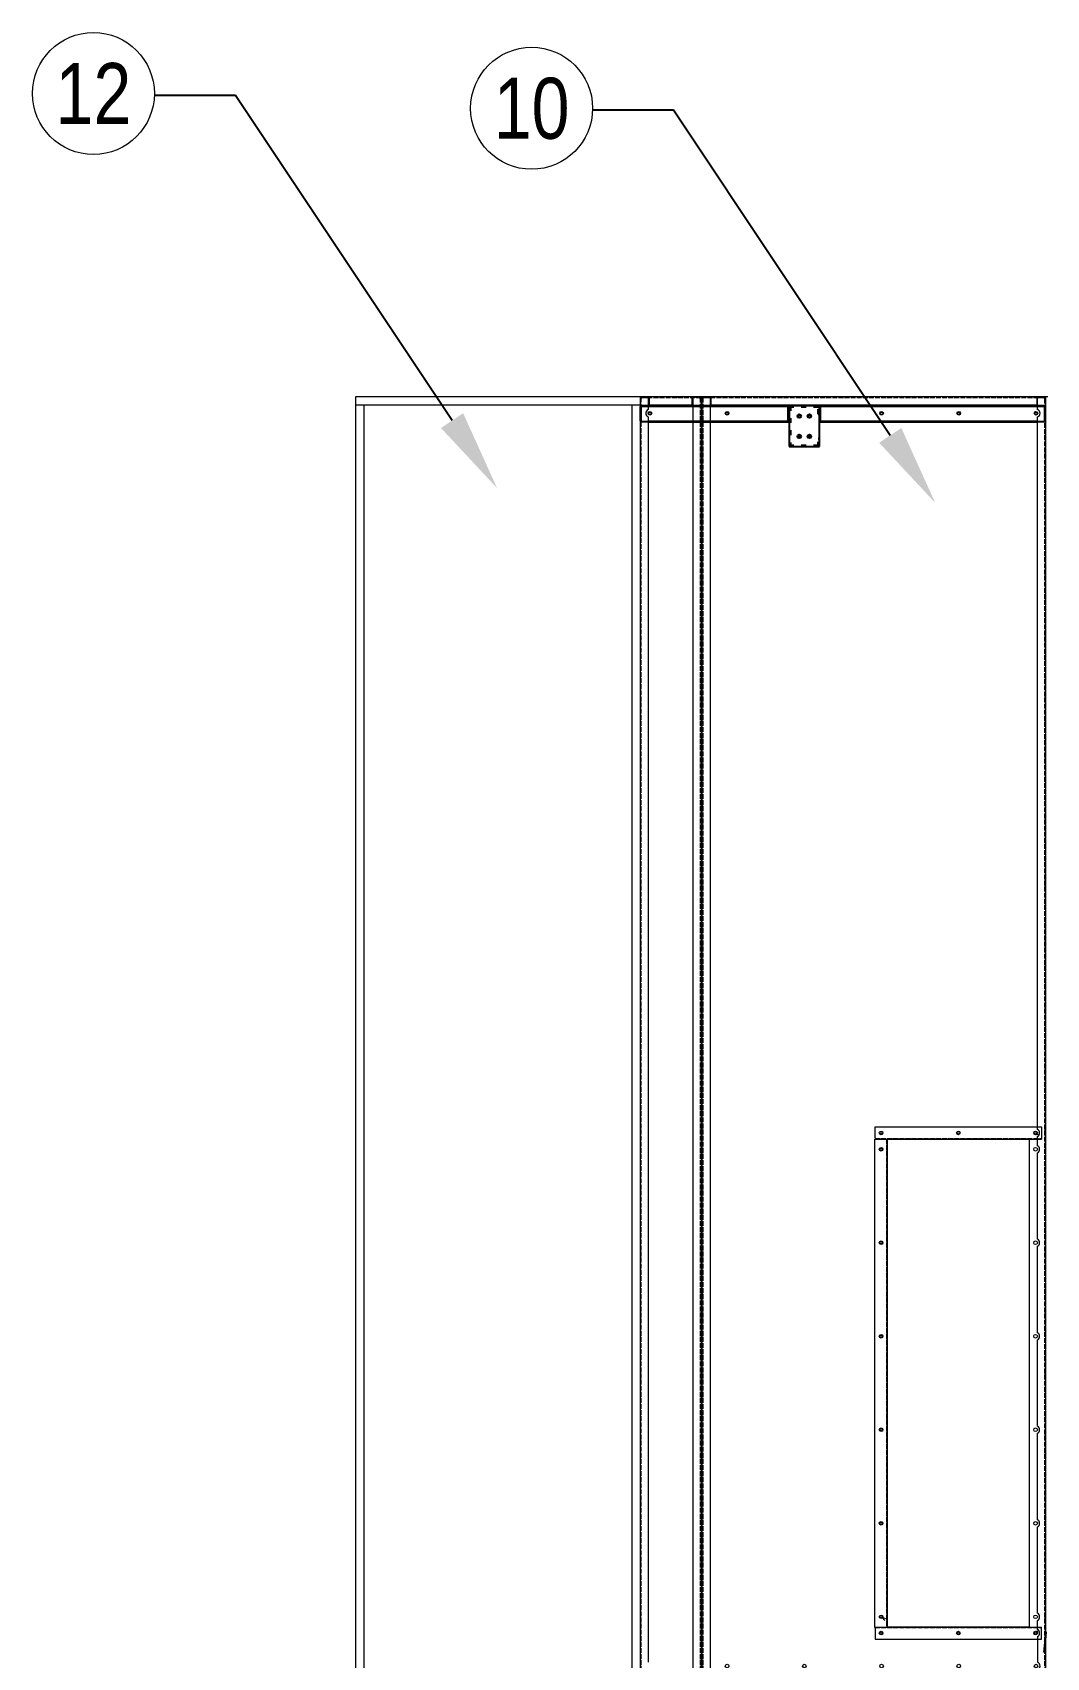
# Model space of a CAD drawing. Header units: millimetres. Extents: x -662849 to 32847, y -140377 to 24217.
# Drawn here: x 10251 to 12746, y 10402 to 14399 of the extents above; entities that cross this region are included whole.
import ezdxf
from ezdxf import colors
from ezdxf.entities.mleader import LeaderData, LeaderLine
from ezdxf.enums import TextEntityAlignment as Align
from ezdxf.math import Vec2, Vec3

# ---------------------------------------------------------------- set-up
doc = ezdxf.new("R2010")
doc.units = ezdxf.units.MM
doc.linetypes.add('DASHED', pattern=[15, 12, -3])
doc.linetypes.add('DASHSPACE', pattern=[30, 12, -18])
doc.layers.add('냉각탑_dim', color=1, linetype='Continuous')
doc.layers.add('냉각탑_text', color=3, linetype='Continuous')
doc.styles.get("Standard").update_dxf_attribs({"font": 'arial.ttf'})

# ---------------------------------------------------------------- blocks, each defined once
blk = doc.blocks.new('3425346')
at = {"color": 7, "lineweight": 13}
for p, q in [((155016.9, 41125), (155426.9, 41125)), ((155016.9, 41095), (155426.9, 41095))]:
    blk.add_line(p, q, dxfattribs=at)
at = {"color": 7, "lineweight": 13, "ltscale": 0.035}
for p, q in [((155016.9, 41122.2), (155016.9, 41125)), ((155426.9, 41122.2), (155426.9, 41125))]:
    blk.add_line(p, q, dxfattribs=at)
at = {"color": 7, "linetype": 'DASHED', "lineweight": 13}
blk.add_line((155016.9, 41123.4), (155426.9, 41123.4), dxfattribs=at)
at = {"color": 7, "lineweight": 13, "ltscale": 0.34}
for p, q in [((155016.9, 41122.2), (155016.9, 41095)), ((155426.9, 41095), (155426.9, 41122.2))]:
    blk.add_line(p, q, dxfattribs=at)
at = {"color": 7, "lineweight": 13}
blk.add_lwpolyline([(155416.2, 41115.3), (155414.3, 41111.8), (155417.7, 41113.9)], dxfattribs=at)
for centre in [(155031.9, 41110), (155221.9, 41110), (155411.9, 41110)]:
    blk.add_circle(centre, 3, dxfattribs=at)
blk = doc.blocks.new('235465')
at = {"color": 7, "lineweight": 13}
for p, q in [((158476.7, 41706.6), (159676.7, 41706.6)), ((159676.7, 41676.6), (158476.7, 41676.6))]:
    blk.add_line(p, q, dxfattribs=at)
at = {"color": 7, "lineweight": 13, "ltscale": 0.014}
for p, q in [((158476.7, 41703.8), (158476.7, 41706.6)), ((159676.7, 41703.8), (159676.7, 41706.6))]:
    blk.add_line(p, q, dxfattribs=at)
at = {"color": 7, "linetype": 'DASHED', "lineweight": 13}
blk.add_line((158476.7, 41705), (159676.7, 41705), dxfattribs=at)
at = {"color": 7, "lineweight": 13, "ltscale": 0.136}
for p, q in [((158476.7, 41703.8), (158476.7, 41676.6)), ((159676.7, 41676.6), (159676.7, 41703.8))]:
    blk.add_line(p, q, dxfattribs=at)
at = {"color": 7, "linetype": 'DASHED', "lineweight": 13, "ltscale": 0.008}
for p, q in [((159001.7, 41706.6), (159001.7, 41705)), ((159151.7, 41706.6), (159151.7, 41705))]:
    blk.add_line(p, q, dxfattribs=at)
at = {"color": 7, "lineweight": 13}
blk.add_lwpolyline([(159656.7, 41703.6), (159653.1, 41694.3), (159660.9, 41700.6)], dxfattribs=at)
for centre in [(158501.7, 41691.6), (158731.7, 41691.6), (158961.7, 41691.6), (159191.7, 41691.6), (159421.7, 41691.6), (159651.7, 41691.6)]:
    blk.add_circle(centre, 3, dxfattribs=at)
blk = doc.blocks.new('5679796')
at = {"color": 7, "lineweight": 13, "ltscale": 0.027667}
for p, q in [((165481.5, 14310.4), (165481.5, 14327)), ((165483.5, 14310.4), (165483.5, 14327)), ((165481.5, 13335.8), (165481.5, 13352.4)), ((165483.5, 13335.8), (165483.5, 13352.4))]:
    blk.add_line(p, q, dxfattribs=at)
at = {"color": 7, "lineweight": 13, "ltscale": 0.003333}
for p, q in [((165483.5, 14310.4), (165481.5, 14310.4)), ((165481.5, 14308.4), (165483.5, 14308.4)), ((165483.5, 14308.4), (165481.5, 14308.4)), ((165483.5, 13352.4), (165481.5, 13352.4))]:
    blk.add_line(p, q, dxfattribs=at)
at = {"color": 7, "lineweight": 13}
for p, q in [((165481.5, 14308.4), (165481.5, 13965.9)), ((165481.5, 14308.4), (165481.5, 13965.9)), ((165484.9, 14308.4), (165484.9, 13965.9)), ((165520.1, 14327.5), (165520.1, 13965.9)), ((165523.5, 14327), (165523.5, 13335.8)), ((165481.5, 13886.9), (165481.5, 13354.4)), ((165481.5, 13886.9), (165481.5, 13354.4)), ((165484.9, 13886.9), (165484.9, 13354.4)), ((165520.1, 13886.9), (165520.1, 13335.3))]:
    blk.add_line(p, q, dxfattribs=at)
at = {"color": 7, "lineweight": 13, "ltscale": 0.061}
for p, q in [((165520.1, 14327.5), (165483.5, 14327.5)), ((165483.5, 13335.3), (165520.1, 13335.3))]:
    blk.add_line(p, q, dxfattribs=at)
at = {"color": 7, "lineweight": 13, "ltscale": 0.031833}
for p, q in [((165483.5, 14308.4), (165483.5, 14327.5)), ((165483.5, 13335.3), (165483.5, 13354.4))]:
    blk.add_line(p, q, dxfattribs=at)
at = {"color": 7, "lineweight": 13, "ltscale": 0.003329}
blk.add_line((165483.5, 14308.4), (165483.5, 14310.4), dxfattribs=at)
at = {"color": 7, "lineweight": 13, "ltscale": 0.002333}
for p, q in [((165484.9, 14308.4), (165483.5, 14308.4)), ((165483.5, 13354.4), (165484.9, 13354.4))]:
    blk.add_line(p, q, dxfattribs=at)
at = {"color": 7, "lineweight": 13, "ltscale": 0.060846}
blk.add_line((165483.6, 14327.5), (165520.1, 14327.5), dxfattribs=at)
at = {"color": 7, "lineweight": 13, "ltscale": 0.058667}
for p, q in [((165484.9, 14330.4), (165520.1, 14330.4)), ((165520.1, 14328.4), (165484.9, 14328.4)), ((165520.1, 13334.4), (165484.9, 13334.4)), ((165484.9, 13332.4), (165520.1, 13332.4))]:
    blk.add_line(p, q, dxfattribs=at)
at = {"color": 7, "lineweight": 13, "ltscale": 0.004007}
for p, q in [((165522.5, 14328.4), (165520.1, 14328.4)), ((165522.5, 13334.4), (165520.1, 13334.4))]:
    blk.add_line(p, q, dxfattribs=at)
at = {"color": 7, "lineweight": 13, "ltscale": 0.0015}
for p, q in [((165520.1, 14328.4), (165520.1, 14327.5)), ((165520.1, 14327.5), (165520.1, 14328.4)), ((165520.1, 13335.3), (165520.1, 13334.4)), ((165520.1, 13334.4), (165520.1, 13335.3))]:
    blk.add_line(p, q, dxfattribs=at)
at = {"color": 7, "lineweight": 13, "ltscale": 0.001795}
for p, q in [((165522, 14328.4), (165522.9, 14329.1)), ((165522, 13334.4), (165522.9, 13333.8))]:
    blk.add_line(p, q, dxfattribs=at)
for p, q in [((165481.5, 13965.9), (165523.5, 13965.9)), ((165521.5, 13886.9), (165521.5, 13965.9)), ((165481.5, 13886.9), (165523.5, 13886.9))]:
    blk.add_line(p, q)
at = {"color": 7, "lineweight": 13, "ltscale": 0.005667}
blk.add_line((165481.5, 13354.4), (165484.9, 13354.4), dxfattribs=at)
at = {"color": 7, "lineweight": 13, "ltscale": 0.003337}
blk.add_line((165483.5, 13352.4), (165483.5, 13354.4), dxfattribs=at)
at = {"color": 7, "lineweight": 13}
for centre in [(165503.5, 14306.4), (165503.5, 14116.4), (165503.5, 13736.4), (165503.5, 13546.4), (165503.5, 13356.4)]:
    blk.add_circle(centre, 3, dxfattribs=at)
for centre, radius, start, end in [((165484.9, 14327), 3.4, 90, 180), ((165484.9, 14327), 1.4, 90, 159.0752), ((165520.1, 14327), 3.4, 0, 90), ((165484.9, 13335.8), 3.4, 180, 270), ((165484.9, 13335.8), 1.4, 200.9249, 270), ((165520.1, 13335.8), 3.4, 270, 0)]:
    blk.add_arc(centre, radius, start, end, dxfattribs=at)
for points in [[(165523.5, 14327), (165523.5, 14327.3), (165523.5, 14327.6), (165523.3, 14327.8), (165523, 14328.1), (165522.7, 14328.4), (165522.6, 14328.4), (165522.6, 14328.4), (165522.5, 14328.4)], [(165523.5, 13335.8), (165523.5, 13335.6), (165523.5, 13335.3), (165523.3, 13335.1), (165523, 13334.8), (165522.7, 13334.5), (165522.6, 13334.5), (165522.6, 13334.5), (165522.5, 13334.4)]]:
    blk.add_open_spline(points, degree=5, knots=[0, 0, 0, 0, 0, 0, 4.583204, 4.583204, 4.583204, 5.126781, 5.126781, 5.126781, 5.126781, 5.126781, 5.126781], dxfattribs=at)
blk = doc.blocks.new('568596')
at = {"color": 7, "lineweight": 13}
for p, q in [((173046.2, 17464.9), (169551.6, 17464.9)), ((169549.9, 17462.9), (169549.9, 16621.8)), ((169549.9, 17462), (169549.9, 17436.4)), ((173047.9, 16621.8), (173047.9, 17462.9)), ((173047.9, 17442.9), (173047.9, 17462)), ((170022.9, 17008.9), (171222.9, 17008.9)), ((169551.6, 16618.9), (173046.2, 16618.9))]:
    blk.add_line(p, q, dxfattribs=at)
at = {"color": 7, "lineweight": 13, "ltscale": 0.002252}
for p, q in [((169551.6, 17464.9), (169551.6, 17463.6)), ((173046.2, 17464.9), (173046.2, 17463.6)), ((169551.6, 16618.9), (169551.6, 16620.3)), ((173046.2, 16618.9), (173046.2, 16620.3))]:
    blk.add_line(p, q, dxfattribs=at)
at = {"color": 7, "linetype": 'DASHED', "lineweight": 13}
for p, q in [((169551.9, 17464.9), (169551.9, 16621.8)), ((170044.9, 17464.9), (170044.9, 17462.9)), ((170050.9, 17464.9), (170050.9, 17462.9)), ((170244.9, 17464.9), (170244.9, 17462.9)), ((170250.9, 17464.9), (170250.9, 17462.9)), ((170444.9, 17464.9), (170444.9, 17462.9)), ((170450.9, 17464.9), (170450.9, 17462.9)), ((170644.9, 17464.9), (170644.9, 17462.9)), ((170650.9, 17464.9), (170650.9, 17462.9)), ((170844.9, 17464.9), (170844.9, 17462.9)), ((170850.9, 17464.9), (170850.9, 17462.9)), ((171044.9, 17464.9), (171044.9, 17462.9)), ((171050.9, 17464.9), (171050.9, 17462.9)), ((171244.9, 17464.9), (171244.9, 17462.9)), ((171250.9, 17464.9), (171250.9, 17462.9)), ((171444.9, 17464.9), (171444.9, 17462.9)), ((171450.9, 17464.9), (171450.9, 17462.9)), ((171644.9, 17464.9), (171644.9, 17462.9)), ((171650.9, 17464.9), (171650.9, 17462.9)), ((171844.9, 17464.9), (171844.9, 17462.9)), ((171850.9, 17464.9), (171850.9, 17462.9)), ((172044.9, 17464.9), (172044.9, 17462.9)), ((172050.9, 17464.9), (172050.9, 17462.9)), ((172244.9, 17464.9), (172244.9, 17462.9)), ((172250.9, 17464.9), (172250.9, 17462.9)), ((172444.9, 17464.9), (172444.9, 17462.9)), ((172450.9, 17464.9), (172450.9, 17462.9)), ((172644.9, 17464.9), (172644.9, 17462.9)), ((172650.9, 17464.9), (172650.9, 17462.9)), ((172844.9, 17464.9), (172844.9, 17462.9)), ((172850.9, 17464.9), (172850.9, 17462.9)), ((173045.9, 16621.8), (173045.9, 17464.9)), ((173046.2, 17462.9), (169551.6, 17462.9)), ((169551.9, 17462), (169551.9, 17436.4)), ((173045.9, 17442.9), (173045.9, 17462)), ((169551.6, 16620.9), (173046.2, 16620.9))]:
    blk.add_line(p, q, dxfattribs=at)
at = {"color": 7, "linetype": 'DASHED', "lineweight": 13, "ltscale": 0.003333}
for p, q in [((169644.9, 17464.9), (169644.9, 17462.9)), ((169650.9, 17464.9), (169650.9, 17462.9)), ((169844.9, 17464.9), (169844.9, 17462.9)), ((169850.9, 17464.9), (169850.9, 17462.9)), ((173014.9, 17464.9), (173014.9, 17462.9)), ((173020.9, 17464.9), (173020.9, 17462.9)), ((169551.9, 17462), (169549.9, 17462)), ((169549.9, 17445.4), (169551.9, 17445.4)), ((169549.9, 17442.9), (169551.9, 17442.9)), ((169549.9, 17436.4), (169551.9, 17436.4)), ((173047.9, 17462), (173045.9, 17462)), ((173047.9, 17442.9), (173045.9, 17442.9)), ((169549.9, 17407.4), (169551.9, 17407.4)), ((169549.9, 17398.4), (169551.9, 17398.4)), ((169549.9, 17217.4), (169551.9, 17217.4)), ((169549.9, 17208.4), (169551.9, 17208.4)), ((169549.9, 17027.4), (169551.9, 17027.4)), ((169549.9, 17018.4), (169551.9, 17018.4)), ((169549.9, 16837.4), (169551.9, 16837.4)), ((169549.9, 16828.4), (169551.9, 16828.4)), ((173047.9, 16727.9), (173045.9, 16727.9)), ((173047.9, 16709.9), (173045.9, 16709.9)), ((169549.9, 16647.4), (169551.9, 16647.4)), ((169549.9, 16640.9), (169551.9, 16640.9)), ((169549.9, 16638.4), (169551.9, 16638.4)), ((173047.9, 16640.9), (173045.9, 16640.9)), ((169551.9, 16621.8), (169549.9, 16621.8)), ((169644.9, 16620.9), (169644.9, 16618.9)), ((169650.9, 16620.9), (169650.9, 16618.9)), ((169844.9, 16620.9), (169844.9, 16618.9)), ((169850.9, 16620.9), (169850.9, 16618.9)), ((170044.9, 16620.9), (170044.9, 16618.9)), ((170050.9, 16620.9), (170050.9, 16618.9)), ((170244.9, 16620.9), (170244.9, 16618.9)), ((170250.9, 16620.9), (170250.9, 16618.9)), ((170444.9, 16620.9), (170444.9, 16618.9)), ((170450.9, 16620.9), (170450.9, 16618.9)), ((170644.9, 16620.9), (170644.9, 16618.9)), ((170650.9, 16620.9), (170650.9, 16618.9)), ((170844.9, 16620.9), (170844.9, 16618.9)), ((170850.9, 16620.9), (170850.9, 16618.9)), ((171044.9, 16620.9), (171044.9, 16618.9)), ((171050.9, 16620.9), (171050.9, 16618.9)), ((171244.9, 16620.9), (171244.9, 16618.9)), ((171250.9, 16620.9), (171250.9, 16618.9)), ((171444.9, 16620.9), (171444.9, 16618.9)), ((171450.9, 16620.9), (171450.9, 16618.9)), ((171644.9, 16620.9), (171644.9, 16618.9)), ((171650.9, 16620.9), (171650.9, 16618.9)), ((171844.9, 16620.9), (171844.9, 16618.9)), ((171850.9, 16620.9), (171850.9, 16618.9)), ((172044.9, 16620.9), (172044.9, 16618.9)), ((172050.9, 16620.9), (172050.9, 16618.9)), ((172244.9, 16620.9), (172244.9, 16618.9)), ((172250.9, 16620.9), (172250.9, 16618.9)), ((172444.9, 16620.9), (172444.9, 16618.9)), ((172450.9, 16620.9), (172450.9, 16618.9)), ((172644.9, 16620.9), (172644.9, 16618.9)), ((172650.9, 16620.9), (172650.9, 16618.9)), ((172844.9, 16620.9), (172844.9, 16618.9)), ((172850.9, 16620.9), (172850.9, 16618.9)), ((173014.9, 16620.9), (173014.9, 16618.9)), ((173020.9, 16620.9), (173020.9, 16618.9)), ((173047.9, 16621.8), (173045.9, 16621.8))]:
    blk.add_line(p, q, dxfattribs=at)
at = {"color": 7, "lineweight": 13, "ltscale": 0.00166}
for p, q in [((169550.9, 17462.9), (169549.9, 17462.9)), ((173046.9, 17462.9), (173047.9, 17462.9)), ((169550.9, 16620.9), (169549.9, 16620.9)), ((173046.9, 16620.9), (173047.9, 16620.9))]:
    blk.add_line(p, q, dxfattribs=at)
at = {"color": 7, "lineweight": 13, "ltscale": 0.0015}
for p, q in [((169549.9, 17462.9), (169549.9, 17462)), ((173047.9, 17462), (173047.9, 17462.9)), ((169549.9, 16621.8), (169549.9, 16620.9)), ((173047.9, 16620.9), (173047.9, 16621.8))]:
    blk.add_line(p, q, dxfattribs=at)
at = {"color": 7, "lineweight": 13, "ltscale": 0.001174}
for p, q in [((169550.9, 17462.9), (169551.6, 17462.9)), ((173046.9, 17462.9), (173046.2, 17462.9)), ((169550.9, 16620.9), (169551.6, 16620.9)), ((173046.9, 16620.9), (173046.2, 16620.9))]:
    blk.add_line(p, q, dxfattribs=at)
at = {"color": 7, "lineweight": 13, "ltscale": 0.002009}
for p, q in [((169551.6, 17462.4), (169551.6, 17463.6)), ((173046.2, 17462.4), (173046.2, 17463.6)), ((169551.6, 16621.5), (169551.6, 16620.3)), ((173046.2, 16621.5), (173046.2, 16620.3))]:
    blk.add_line(p, q, dxfattribs=at)
at = {"color": 7, "linetype": 'DASHED', "lineweight": 13, "ltscale": 0.001183}
for p, q in [((169551.6, 17462.9), (169552.3, 17462.9)), ((173046.2, 17462.9), (173045.5, 17462.9)), ((169551.6, 16620.9), (169552.3, 16620.9)), ((173046.2, 16620.9), (173045.5, 16620.9))]:
    blk.add_line(p, q, dxfattribs=at)
at = {"color": 7, "linetype": 'DASHED', "lineweight": 13, "ltscale": 0.001406}
for p, q in [((169551.6, 17462.4), (169551.6, 17461.5)), ((173046.2, 17462.4), (173046.2, 17461.5)), ((169551.6, 16621.5), (169551.6, 16622.3)), ((173046.2, 16621.5), (173046.2, 16622.3))]:
    blk.add_line(p, q, dxfattribs=at)
at = {"color": 7, "linetype": 'DASHED', "lineweight": 13, "ltscale": 0.027667}
for p, q in [((169551.6, 17444.9), (169551.6, 17461.5)), ((173046.2, 17461.5), (173046.2, 17444.9)), ((169551.6, 16622.3), (169551.6, 16638.9)), ((173046.2, 16638.9), (173046.2, 16622.3))]:
    blk.add_line(p, q, dxfattribs=at)
at = {"color": 7, "lineweight": 13, "ltscale": 0.058667}
for p, q in [((173046.2, 17444.9), (169551.6, 17444.9)), ((169553.3, 17442.9), (169569.9, 17442.9)), ((169569.9, 17444.9), (169569.9, 16640.9)), ((173027.9, 16640.9), (173027.9, 17444.9)), ((173045.9, 17442.9), (173027.9, 17442.9)), ((170022.9, 16658.9), (170022.9, 17008.9)), ((171222.9, 16658.9), (171222.9, 17008.9)), ((169917.7, 16638.9), (169551.6, 16638.9)), ((169569.9, 16640.9), (169551.9, 16640.9)), ((169999.2, 16638.9), (169936.1, 16638.9)), ((170016.6, 16638.9), (170039.2, 16638.9)), ((170022.9, 16658.9), (171222.9, 16658.9)), ((170056.6, 16638.9), (170269.2, 16638.9)), ((170286.6, 16638.9), (170499.2, 16638.9)), ((170516.6, 16638.9), (170729.2, 16638.9)), ((170746.6, 16638.9), (170959.2, 16638.9)), ((170976.6, 16638.9), (171189.2, 16638.9)), ((171206.6, 16638.9), (171229.2, 16638.9)), ((171246.6, 16638.9), (172998.7, 16638.9)), ((173017.1, 16638.9), (173046.2, 16638.9)), ((173045.9, 16640.9), (173027.9, 16640.9))]:
    blk.add_line(p, q, dxfattribs=at)
at = {"color": 7, "linetype": 'DASHED', "lineweight": 13, "ltscale": 0.0015}
for p, q in [((169551.9, 17462.9), (169551.9, 17462)), ((173045.9, 17462), (173045.9, 17462.9)), ((169551.9, 16621.8), (169551.9, 16620.9)), ((173045.9, 16620.9), (173045.9, 16621.8))]:
    blk.add_line(p, q, dxfattribs=at)
at = {"color": 7, "linetype": 'DASHED', "lineweight": 13, "ltscale": 0.002333}
for p, q in [((169551.9, 17442.9), (169553.3, 17442.9)), ((173045.9, 17442.9), (173044.5, 17442.9)), ((173045.9, 16640.9), (173044.5, 16640.9))]:
    blk.add_line(p, q, dxfattribs=at)
at = {"color": 7, "lineweight": 13, "ltscale": 0.058667}
for centre in [(169926.9, 17402.9), (173007.9, 17402.9), (173007.9, 17022.9), (173007.9, 16832.9), (169926.9, 16642.9), (170007.9, 16643.9), (170047.9, 16643.9), (170277.9, 16643.9), (170507.9, 16643.9), (170737.9, 16643.9), (170967.9, 16643.9), (171197.9, 16643.9), (171237.9, 16643.9), (173007.9, 16642.9)]:
    blk.add_circle(centre, 4.5, dxfattribs=at)
for centre in [(172950.9, 17225.4), (173000.7, 17225.4), (172950.9, 17200.4), (173000.7, 17200.4)]:
    blk.add_circle(centre, 4.5)
at = {"color": 7, "lineweight": 13}
for centre in [(169926.9, 17212.9), (169926.9, 17022.9), (170007.9, 17023.9), (170047.9, 17023.9), (170277.9, 17023.9), (170507.9, 17023.9), (170737.9, 17023.9), (170967.9, 17023.9), (171197.9, 17023.9), (171237.9, 17023.9), (169926.9, 16832.9), (170007.9, 16833.9), (171237.9, 16833.9)]:
    blk.add_circle(centre, 4.5, dxfattribs=at)
at = {"color": 7, "lineweight": 13, "ltscale": 0.058667}
for centre, start, end in [((169926.9, 16642.9), 203.5779, 336.4221), ((170007.9, 16643.9), 209.9997, 330.0003), ((170047.9, 16643.9), 209.9997, 330.0003), ((170277.9, 16643.9), 209.9997, 330.0003), ((170507.9, 16643.9), 209.9997, 330.0003), ((170737.9, 16643.9), 209.9997, 330.0003), ((170967.9, 16643.9), 209.9997, 330.0003), ((171197.9, 16643.9), 209.9997, 330.0003), ((171237.9, 16643.9), 209.9997, 330.0003), ((173007.9, 16642.9), 203.5782, 336.4218)]:
    blk.add_arc(centre, 10, start, end, dxfattribs=at)
at = {"color": 7, "lineweight": 13}
for points in [[(169553.3, 17461.5), (169552.8, 17461.8), (169552.3, 17462.1), (169551.8, 17462.4), (169551.3, 17462.6), (169550.9, 17462.9)], [(169553.3, 17461.5), (169553, 17462), (169552.6, 17462.4), (169552.3, 17462.8), (169552, 17463.2), (169551.6, 17463.6)], [(173044.5, 17461.5), (173044.8, 17462), (173045.2, 17462.4), (173045.5, 17462.8), (173045.9, 17463.2), (173046.2, 17463.6)], [(173044.5, 17461.5), (173045, 17461.8), (173045.6, 17462.1), (173046.1, 17462.4), (173046.5, 17462.6), (173046.9, 17462.9)], [(169553.3, 16622.3), (169552.8, 16622.1), (169552.3, 16621.8), (169551.8, 16621.5), (169551.3, 16621.2), (169550.9, 16620.9)], [(169553.3, 16622.3), (169553, 16621.9), (169552.6, 16621.5), (169552.3, 16621), (169552, 16620.6), (169551.6, 16620.3)], [(173044.5, 16622.3), (173045, 16622.1), (173045.6, 16621.8), (173046.1, 16621.5), (173046.5, 16621.2), (173046.9, 16620.9)], [(173044.5, 16622.3), (173044.8, 16621.9), (173045.2, 16621.5), (173045.5, 16621), (173045.9, 16620.6), (173046.2, 16620.3)]]:
    blk.add_open_spline(points, degree=5, dxfattribs=at)
at = {"color": 7, "linetype": 'DASHED', "lineweight": 13}
for points in [[(169553.3, 17461.5), (169553, 17461.7), (169552.6, 17461.9), (169552.3, 17462.1), (169551.9, 17462.2), (169551.6, 17462.4)], [(169553.3, 17461.5), (169553.1, 17461.8), (169552.9, 17462.1), (169552.7, 17462.4), (169552.5, 17462.6), (169552.3, 17462.9)], [(173044.5, 17461.5), (173044.7, 17461.8), (173044.9, 17462.1), (173045.2, 17462.4), (173045.3, 17462.6), (173045.5, 17462.9)], [(173044.5, 17461.5), (173044.8, 17461.7), (173045.2, 17461.9), (173045.5, 17462.1), (173045.9, 17462.2), (173046.2, 17462.4)], [(169553.3, 16622.3), (169553, 16622.1), (169552.6, 16622), (169552.3, 16621.8), (169551.9, 16621.6), (169551.6, 16621.5)], [(169553.3, 16622.3), (169553.1, 16622), (169552.9, 16621.8), (169552.7, 16621.5), (169552.5, 16621.2), (169552.3, 16620.9)], [(173044.5, 16622.3), (173044.7, 16622), (173044.9, 16621.8), (173045.2, 16621.5), (173045.3, 16621.2), (173045.5, 16620.9)], [(173044.5, 16622.3), (173044.8, 16622.1), (173045.2, 16622), (173045.5, 16621.8), (173045.9, 16621.6), (173046.2, 16621.5)]]:
    blk.add_open_spline(points, degree=5, dxfattribs=at)
blk = doc.blocks.new('769475')
for p, q in [((158713.7, 15280), (158713.7, 15180)), ((158788.7, 15280), (158713.7, 15280)), ((158788.7, 15180), (158788.7, 15280)), ((158713.7, 15180), (158788.7, 15180))]:
    blk.add_line(p, q)
at = {"color": 5, "linetype": 'DASHSPACE'}
for p, q in [((158785.5, 15276.8), (158713.7, 15276.8)), ((158716.9, 15280), (158716.9, 15180)), ((158785.5, 15260), (158785.5, 15276.8)), ((158785.5, 15260), (158788.7, 15260)), ((158785.5, 15180), (158785.5, 15200)), ((158785.5, 15200), (158788.7, 15200)), ((158713.7, 15183.2), (158788.7, 15183.2))]:
    blk.add_line(p, q, dxfattribs=at)
for centre in [(158738.7, 15254.8), (158763.7, 15254.8), (158738.7, 15205), (158763.7, 15205)]:
    blk.add_circle(centre, 3)
blk = doc.blocks.new('1')
at = {"lineweight": 20}
for p, q in [((12749.1, 13502.4), (11045.6, 13502.4)), ((11045.6, 13502.4), (11045.6, 9902.4)), ((11745.6, 13482.4), (11045.6, 13482.4)), ((11065.6, 13482.4), (11065.6, 9922.4)), ((11745.6, 13502.4), (11745.6, 9902.4))]:
    blk.add_line(p, q, dxfattribs=at)
at = {"color": 7, "lineweight": 20}
for p, q in [((11725.6, 13482.4), (11725.6, 9922.4)), ((11745.6, 13500.7), (11745.6, 10006.1)), ((11893.6, 13502.4), (11748.5, 13502.4)), ((11895.6, 13500.7), (11895.6, 10006.1)), ((12739.2, 10415.3), (12743.6, 10465.1)), ((12741.2, 10415.2), (12745.6, 10465))]:
    blk.add_line(p, q, dxfattribs=at)
at = {"color": 7, "lineweight": 20, "ltscale": 0.002252}
for p, q in [((11745.6, 13500.7), (11746.9, 13500.7)), ((11895.6, 13500.7), (11894.2, 13500.7))]:
    blk.add_line(p, q, dxfattribs=at)
at = {"color": 7, "linetype": 'DASHED', "lineweight": 20, "ltscale": 0.003333}
for p, q in [((11745.6, 13475.4), (11747.6, 13475.4)), ((11745.6, 13469.4), (11747.6, 13469.4)), ((11748.5, 13502.4), (11748.5, 13500.4)), ((11767.6, 13502.4), (11767.6, 13500.4)), ((11836.6, 13502.4), (11836.6, 13500.4)), ((11854.6, 13502.4), (11854.6, 13500.4)), ((11873.6, 13502.4), (11873.6, 13500.4)), ((11892.7, 13502.4), (11892.7, 13500.4)), ((11895.6, 13475.4), (11893.6, 13475.4)), ((11895.6, 13469.4), (11893.6, 13469.4))]:
    blk.add_line(p, q, dxfattribs=at)
at = {"color": 7, "lineweight": 20, "ltscale": 0.002009}
for p, q in [((11748.1, 13500.7), (11746.9, 13500.7)), ((11893, 13500.7), (11894.2, 13500.7))]:
    blk.add_line(p, q, dxfattribs=at)
at = {"color": 7, "lineweight": 20, "ltscale": 0.00166}
for p, q in [((11747.6, 13501.4), (11747.6, 13502.4)), ((11893.6, 13501.4), (11893.6, 13502.4))]:
    blk.add_line(p, q, dxfattribs=at)
at = {"color": 7, "lineweight": 20, "ltscale": 0.0015}
for p, q in [((11748.5, 13502.4), (11747.6, 13502.4)), ((11892.7, 13502.4), (11893.6, 13502.4))]:
    blk.add_line(p, q, dxfattribs=at)
at = {"color": 7, "lineweight": 20, "ltscale": 0.001174}
for p, q in [((11747.6, 13501.4), (11747.6, 13500.7)), ((11893.6, 13501.4), (11893.6, 13500.7))]:
    blk.add_line(p, q, dxfattribs=at)
at = {"color": 7, "linetype": 'DASHED', "lineweight": 20}
for p, q in [((11747.6, 13500.7), (11747.6, 10006.1)), ((11895.6, 13500.4), (11748.5, 13500.4)), ((11893.6, 13500.7), (11893.6, 10006.1)), ((11745.6, 13305.4), (11747.6, 13305.4)), ((11745.6, 13299.4), (11747.6, 13299.4)), ((11745.6, 13105.4), (11747.6, 13105.4)), ((11745.6, 13099.4), (11747.6, 13099.4)), ((11745.6, 12905.4), (11747.6, 12905.4)), ((11745.6, 12899.4), (11747.6, 12899.4)), ((11745.6, 12705.4), (11747.6, 12705.4)), ((11745.6, 12699.4), (11747.6, 12699.4)), ((11745.6, 12505.4), (11747.6, 12505.4)), ((11745.6, 12499.4), (11747.6, 12499.4)), ((11745.6, 12305.4), (11747.6, 12305.4)), ((11745.6, 12299.4), (11747.6, 12299.4)), ((11745.6, 12105.4), (11747.6, 12105.4)), ((11745.6, 12099.4), (11747.6, 12099.4)), ((11745.6, 11905.4), (11747.6, 11905.4)), ((11745.6, 11899.4), (11747.6, 11899.4)), ((11745.6, 11705.4), (11747.6, 11705.4)), ((11745.6, 11699.4), (11747.6, 11699.4)), ((11745.6, 11505.4), (11747.6, 11505.4)), ((11745.6, 11499.4), (11747.6, 11499.4)), ((11745.6, 11305.4), (11747.6, 11305.4)), ((11745.6, 11299.4), (11747.6, 11299.4)), ((11745.6, 11105.4), (11747.6, 11105.4)), ((11745.6, 11099.4), (11747.6, 11099.4)), ((11745.6, 10905.4), (11747.6, 10905.4)), ((11745.6, 10899.4), (11747.6, 10899.4)), ((11745.6, 10705.4), (11747.6, 10705.4)), ((11745.6, 10699.4), (11747.6, 10699.4)), ((11745.6, 10505.4), (11747.6, 10505.4)), ((11745.6, 10499.4), (11747.6, 10499.4))]:
    blk.add_line(p, q, dxfattribs=at)
at = {"color": 7, "linetype": 'DASHED', "lineweight": 20, "ltscale": 0.001183}
for p, q in [((11747.6, 13500.7), (11747.6, 13500)), ((11893.6, 13500.7), (11893.6, 13500))]:
    blk.add_line(p, q, dxfattribs=at)
at = {"color": 7, "linetype": 'DASHED', "lineweight": 20, "ltscale": 0.0015}
for p, q in [((11748.5, 13500.4), (11747.6, 13500.4)), ((11892.7, 13500.4), (11893.6, 13500.4))]:
    blk.add_line(p, q, dxfattribs=at)
at = {"color": 7, "linetype": 'DASHED', "lineweight": 20, "ltscale": 0.001406}
for p, q in [((11748.1, 13500.7), (11749, 13500.7)), ((11893, 13500.7), (11892.2, 13500.7))]:
    blk.add_line(p, q, dxfattribs=at)
at = {"color": 7, "linetype": 'DASHED', "lineweight": 20, "ltscale": 0.027667}
for p, q in [((11749, 13500.7), (11765.6, 13500.7)), ((11892.2, 13500.7), (11875.6, 13500.7))]:
    blk.add_line(p, q, dxfattribs=at)
at = {"color": 7, "lineweight": 20, "ltscale": 0.058667}
for p, q in [((11765.6, 13500.7), (11765.6, 13471.6)), ((11767.6, 13500.4), (11767.6, 13482.4)), ((11873.6, 13482.4), (11767.6, 13482.4)), ((11873.6, 13482.4), (11873.6, 13502.4)), ((11875.6, 13500.7), (11875.6, 10006.1)), ((11765.6, 13453.2), (11765.6, 10390.6))]:
    blk.add_line(p, q, dxfattribs=at)
at = {"color": 7, "linetype": 'DASHED', "lineweight": 20, "ltscale": 0.002333}
for p, q in [((11767.6, 13500.4), (11767.6, 13499)), ((11873.6, 13500.4), (11873.6, 13499))]:
    blk.add_line(p, q, dxfattribs=at)
at = {"color": 7, "lineweight": 20, "ltscale": 0.05}
for p, q in [((12745.6, 10465), (12743.6, 10465.1)), ((12741.2, 10415.2), (12739.2, 10415.3))]:
    blk.add_line(p, q, dxfattribs=at)
at = {"color": 7, "lineweight": 20, "ltscale": 0.058667}
blk.add_circle((11769.6, 13462.4), 4.5, dxfattribs=at)
blk.add_arc((11769.6, 13462.4), 10, 113.5782, 246.4218, dxfattribs=at)
at = {"color": 7, "lineweight": 20}
for points in [[(11749, 13499), (11748.5, 13499.3), (11748.1, 13499.7), (11747.7, 13500), (11747.3, 13500.3), (11746.9, 13500.7)], [(11749, 13499), (11748.7, 13499.5), (11748.4, 13500), (11748.1, 13500.5), (11747.9, 13501), (11747.6, 13501.4)], [(11892.2, 13499), (11892.4, 13499.5), (11892.7, 13500), (11893, 13500.5), (11893.3, 13501), (11893.6, 13501.4)], [(11892.2, 13499), (11892.6, 13499.3), (11893, 13499.7), (11893.5, 13500), (11893.9, 13500.3), (11894.2, 13500.7)]]:
    blk.add_open_spline(points, degree=5, dxfattribs=at)
at = {"color": 7, "linetype": 'DASHED', "lineweight": 20}
for points in [[(11749, 13499), (11748.7, 13499.2), (11748.4, 13499.4), (11748.1, 13499.6), (11747.9, 13499.8), (11747.6, 13500)], [(11749, 13499), (11748.8, 13499.3), (11748.6, 13499.7), (11748.4, 13500), (11748.3, 13500.4), (11748.1, 13500.7)], [(11892.2, 13499), (11892.4, 13499.3), (11892.5, 13499.7), (11892.7, 13500), (11892.9, 13500.4), (11893, 13500.7)], [(11892.2, 13499), (11892.5, 13499.2), (11892.7, 13499.4), (11893, 13499.6), (11893.3, 13499.8), (11893.6, 13500)]]:
    blk.add_open_spline(points, degree=5, dxfattribs=at)
at = {"lineweight": 20, "ltscale": 7.5}
for name, p, rotation in [('5679796', (26076, -152041.1), 90), ('568596', (29362.5, -159545.5), 90), ('235465', (-29353.1, 170154.1), 270)]:
    blk.add_blockref(name, p, dxfattribs=dict(at, rotation=rotation))
for name, p in [('769475', (-146601.6, -1799.6)), ('3425346', (-142693.3, -30647.6))]:
    blk.add_blockref(name, p, dxfattribs=at)
at = {"lineweight": 20, "ltscale": 7.5, "xscale": -1, "rotation": 180}
blk.add_blockref('3425346', (-142693.3, 52802.4), dxfattribs=at)

msp = doc.modelspace()

# ---------------------------------------------------------------- linework, layer by layer
at = {"layer": '냉각탑_dim', "linetype": 'ByBlock', "lineweight": 20}
for centre in [(10400.6, 14248.7), (11478.7, 14212.4)]:
    msp.add_circle(centre, 150, dxfattribs=at)

# ---------------------------------------------------------------- block references
msp.add_blockref('1', (0, 0))

# ---------------------------------------------------------------- texts
at = {"layer": '냉각탑_text', "lineweight": 20, "width": 0.8}
for s, p in [('12', (10400.6, 14248.7)), ('10', (11478.7, 14212.4))]:
    msp.add_text(s, height=150, dxfattribs=at).set_placement(p, align=Align.MIDDLE_CENTER)

# ---------------------------------------------------------------- leaders
at = {"layer": '냉각탑_dim', "lineweight": 20}
ml = msp.add_multileader_mtext('Standard', dxfattribs=at)
ml.set_content('')
ml.set_leader_properties(color=256)
ml.build(insert=Vec2(0, 0))
ml.multileader.update_dxf_attribs({"text_right_attachment_type": 6, "dogleg_length": 5, "arrow_head_size": 199.5, "scale": 30})
ctx = ml.context
ctx.base_point, ctx.scale, ctx.char_height, ctx.arrow_head_size, ctx.landing_gap_size, ctx.plane_origin = Vec3(10550.6, 14244), 30, 7.18, 199.5, 3.59, Vec3(11142.5, 13902.3)
ctx.right_attachment, ctx.text_align_type = 6, 2
notes = []
notes.append((ctx, [(0, (1, 1, 0), (10750.1, 14244), (-1, 0), 199.5, [(0, [(11393.6, 13278.3)], 0, [])])]))
ctx.mtext, ml.multileader.dxf.content_type = None, 0
ml = msp.add_multileader_mtext('Standard', dxfattribs=at)
ml.set_content('')
ml.set_leader_properties(color=256)
ml.build(insert=Vec2(0, 0))
ml.multileader.update_dxf_attribs({"text_right_attachment_type": 6, "dogleg_length": 5, "arrow_head_size": 199.5, "scale": 30})
ctx = ml.context
ctx.base_point, ctx.scale, ctx.char_height, ctx.arrow_head_size, ctx.landing_gap_size, ctx.plane_origin = Vec3(11628.6, 14207.7), 30, 7.18, 199.5, 3.59, Vec3(12220.5, 13865.9)
ctx.right_attachment, ctx.text_align_type = 6, 2
notes.append((ctx, [(0, (1, 1, 0), (11828.1, 14207.7), (-1, 0), 199.5, [(0, [(12471.7, 13242)], 0, [])])]))
ctx.mtext, ml.multileader.dxf.content_type = None, 0
for ctx, leaders in notes:
    for number, flags, end, landing, length, lines in leaders:
        leader = LeaderData()
        leader.index, (leader.has_last_leader_line, leader.has_dogleg_vector, leader.attachment_direction) = number, flags
        leader.last_leader_point, leader.dogleg_vector, leader.dogleg_length = Vec3(end), Vec3(landing), length
        for number, points, colour, breaks in lines:
            line = LeaderLine()
            line.index, line.vertices, line.color, line.breaks = number, Vec3.list(points), colors.encode_raw_color(colour), breaks
            leader.lines.append(line)
        ctx.leaders.append(leader)

doc.saveas('drawing.dxf')
